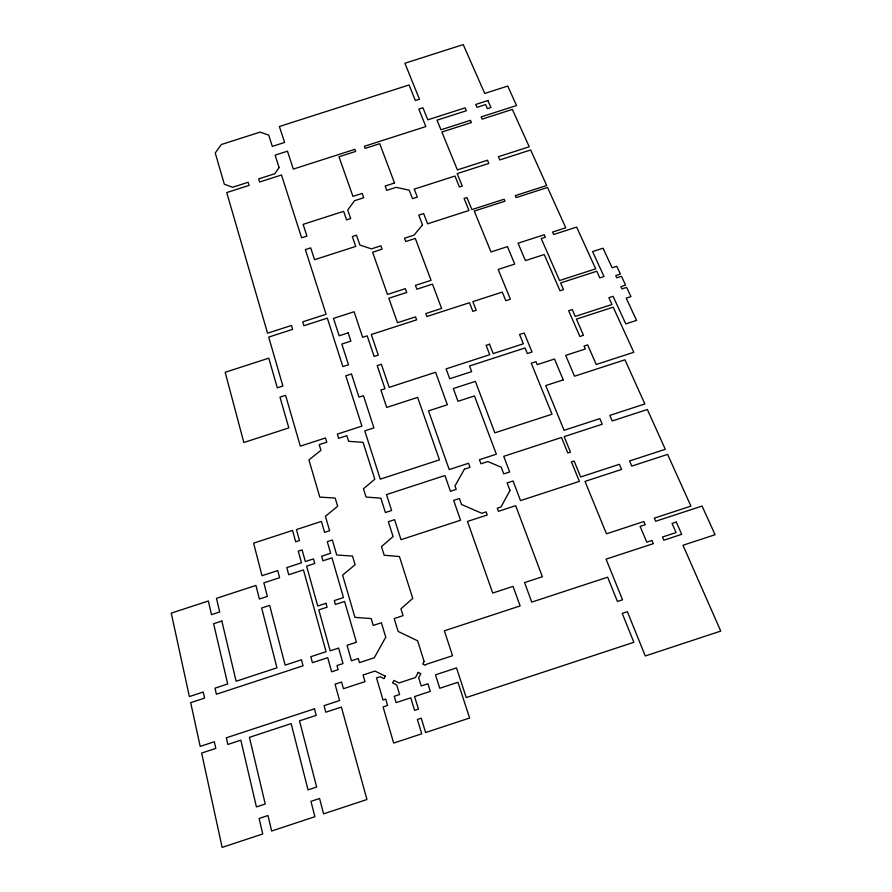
<?xml version="1.0" encoding="UTF-8"?>
<svg xmlns="http://www.w3.org/2000/svg" width="892" height="892" viewBox="0 0 892 892"><rect width="100%" height="100%" fill="white"/><g stroke="black" fill="none" stroke-linecap="round" stroke-linejoin="round"><path stroke-width="1.34" d="M418.225 672.423L415.46 677.541L399.025 682.949L393.941 680.44L392.603 682.893L396.75 684.956L399.627 694.522L394.242 696.295L396.137 702.64L410.766 697.823L414.59 710.366L418.437 709.107L414.59 696.563L430.323 691.378L427.937 683.763L421.214 685.97L418.66 677.742L420.846 673.705L418.225 672.423M424.146 661.507L422.763 664.049L425.373 665.309L425.818 664.484L452.534 655.709L444.383 630.811L520.136 605.924L513.056 586.367L492.718 593.046L467.486 521.441L487.233 514.985L486.107 511.874L481.792 513.29L461.498 504.459L459.402 498.505L453.638 500.39L460.562 520.226L401.01 539.693L394.576 519.679L388.343 521.708L393.071 536.583L381.497 546.584L384.196 555.237L399.426 556.541L412.762 598.398L400.932 608.823L403.061 615.647L394.175 618.569L398.144 631.447L417.612 640.779L424.146 661.507M509.968 490.477L500.981 507.013L497.268 508.228L498.405 511.328L515.688 505.675L542.369 576.745L524.574 582.587L531.743 602.111L607.642 577.18L617.42 601.464L622.527 599.792L606.069 559.15L653.334 543.641L651.974 540.463L646.8 542.158L640.077 526.369L645.228 524.686L643.868 521.519L606.482 533.817L585.007 481.401L621.59 469.437L619.394 464.308L580.647 476.975L574.136 461.03L571.449 461.911L579.376 481.379L520.504 500.624L513.067 480.978L507.135 482.918L509.968 490.477M385.4 676.214L384.051 678.667L380.081 676.705L376.524 677.875L383.014 699.986L385.712 699.105L387.585 705.461L383.081 706.943L393.673 743.069L421.749 733.815L417.367 719.476L421.225 718.205L425.618 732.533L469.616 718.015L457.964 682.28L439.767 688.278L435.497 674.82L456.526 667.907L466.226 697.555L633.866 642.296L622.215 613.373L627.355 611.678L645.295 655.977L720.747 631.079L682.982 545.257L715.094 534.709L702.037 506.054L655.653 521.263L654.304 518.14L690.932 506.132L667.606 454.396L631.77 466.103L629.551 460.986L665.309 449.3L647.358 409.495L612.224 420.957L609.816 415.393L644.871 403.964L624.957 359.81L574.526 376.212L565.684 355.384L585.319 348.995L584.037 346.063L587.672 344.881L596.235 364.493L633.788 352.273L613.205 307.183L576.41 319.124L583.479 335.303L579.867 336.485L568.672 310.717L572.24 309.557L575.24 316.426L611.979 304.507L608.868 297.683L613.105 296.311L625.76 323.896L636.565 320.395L626.217 298.129L630.956 296.601L626.652 287.391L621.936 288.919L620.865 286.611L625.571 285.083L621.468 276.297L616.773 277.813L615.748 275.583L620.419 274.067L616.773 266.262L612.113 267.767L603.037 248.232L592.589 251.611L604.018 276.52L599.825 277.88L596.793 271.235L560.622 282.954L563.532 289.632L559.998 290.781L544.231 254.521L525.444 260.598L518.062 243.204L544.276 234.73L545.358 237.205L541.221 238.543L559.563 280.545L595.7 268.838L576.633 227.092L553.698 234.507L552.605 232.043L565.751 227.794L547.554 187.454L516.1 197.589L515.253 195.627L546.684 185.503L530.651 149.979L499.776 159.913L498.394 156.713L529.224 146.79L512.365 109.415L482.115 119.127L481.145 116.897L516.557 105.535L507.726 86.067L484.735 93.448L463.227 44.6L404.901 63.254L419.474 99.235L415.36 100.551L409.093 84.963L279.386 126.497L284.615 142.452L272.328 146.388L268.715 135.138L260.085 132.116L221.361 144.515L215.251 152.989L224.316 184.198L232.611 187.253L248.154 182.269L249.102 185.391L226.735 192.572L267.555 333.195L291.461 325.468L292.643 329.36L268.693 337.098L282.887 386.024L277.3 387.83L268.782 358.171L225.174 372.287L243.828 442.521L288.818 427.904L279.976 397.141L285.585 395.323L300.336 446.145L325.491 437.972L326.762 442.198L319.225 444.651L320.919 450.337L308.933 459.926L319.804 497.112L335.169 498.026L337.633 506.288L325.402 516.267L329.627 530.74L324.588 532.379L321.41 521.419L296.445 529.569L299.5 540.574L295.698 541.812L292.554 530.439L253.596 543.15L262.014 575.719L277.746 570.579L279.642 577.693L263.854 582.855L267.355 596.402L259.382 599.011L255.926 585.442L216.455 598.342L219.7 611.99L211.515 614.666L208.327 601.007L171.253 613.127L189.372 696.574L203.231 692.025L204.591 698.113L190.698 702.673L200.198 746.403L214.325 741.754L215.808 748.41L201.637 753.071L222.13 847.4L262.739 833.975L259.115 818.466L267.979 815.533L271.647 831.021L314.887 816.726L310.962 801.339L319.592 798.485L323.562 813.861L366.947 799.522L341.391 707.077L325.803 712.206L324.041 705.661L339.584 700.543L335.058 684.197L341.591 682.046L343.442 688.713L364.973 681.633L363.055 674.988L374.986 671.074L385.4 676.214M385.745 637.2L374.272 657.772L359.487 662.633L358.305 658.541L351.481 660.782L347.066 645.306L356.432 642.229L344.613 601.453L335.392 604.475L334.288 600.595L343.487 597.584L331.969 557.846L322.915 560.812L321.611 556.24L330.653 553.285L327.275 541.656L332.337 540.006L336.719 555.002L352.507 556.062L355.105 564.747L342.606 575.139L354.938 617.353L371.183 618.58L373.235 625.437L381.375 622.761L385.745 637.2M464.431 469.159L454.976 485.962L456.202 489.418L450.449 491.291L444.941 475.525L386.504 494.581L391.621 510.503L385.411 512.521L380.839 498.182L366.021 497.034L363.457 488.805L374.796 479.194L363.055 442.332L348.627 441.317L346.865 435.664L338.625 438.34L337.332 434.125L361.918 426.131L345.806 375.8L351.47 373.96L358.963 397.152L363.468 395.691L373.938 427.892L364.783 430.869L380.271 479.149L439.466 459.859L417.623 397.386L386.727 407.432L380.906 390.027L384.965 388.711L377.204 365.62L381.375 364.27L389.18 387.351L435.597 372.276L447.349 404.756L428.528 410.877L449.2 469.56L468.512 463.271L469.995 467.352L464.431 469.159M279.096 167.54L274.825 173.706L258.669 178.891L259.628 182.013L281.493 174.999L301.596 237.796L306.915 236.079L303.124 224.36L343.632 211.326L346.575 219.867L350.701 218.54L347.735 210.01L354.47 200.722L363.735 197.745L362.185 193.408L352.942 196.385L338.982 156.78L355.685 151.428L354.927 149.321L293.323 169.09L287.469 151.194L275.126 155.152L279.096 167.54M422.473 224.895L414.078 235.12L404.5 238.209L405.737 241.542L415.326 238.443L431.059 280.344L415.449 285.395L416.843 289.209L432.486 284.147L441.607 308.431L425.785 313.56L426.878 316.515L469.493 302.723L472.872 311.375L476.228 310.282L472.849 301.63L502.296 292.097L505.809 300.704L510.38 299.233L498.171 269.417L514.74 264.065L507.448 246.627L491.001 251.945L474.265 211.081L504.95 201.191L504.114 199.217L471.89 209.609L466.951 197.533L464.085 198.459L468.969 210.479L427.591 223.814L423.655 213.556L418.749 215.139L422.473 224.895M314.475 708.806L226.323 737.807L227.839 744.452L240.829 740.17L256.417 806.914L265.247 804.004L249.425 737.349L291.149 723.613L308.041 789.877L316.638 787.034L299.522 720.859L316.214 715.362L314.475 708.806M221.84 621.033L213.623 623.72L227.705 683.986L214.994 688.167L216.388 694.244L303.046 665.789L301.451 659.79L285.128 665.142L269.674 605.378L261.668 607.987L276.933 667.829L236.124 681.232L221.84 621.033M326.004 603.304L317.719 606.025L306.614 566.141L314.764 563.476L313.482 558.894L305.343 561.559L302.087 549.885L298.274 551.133L301.496 562.807L286.8 567.613L288.718 574.727L303.458 569.91L326.082 651.706L310.829 656.702L312.445 662.7L327.732 657.683L331.634 671.788L338.124 669.658L336.975 665.543L342.996 663.57L338.625 648.071L330.185 650.837L318.801 609.916L327.096 607.196L326.004 603.304M676.281 522.065L672.066 523.448L676.069 532.557L662.466 537.017L663.849 540.195L681.7 534.33L676.281 522.065M563.242 379.88L545.748 385.578L564.078 430.312L599.859 418.638L602.245 424.213L564.168 436.634L570.49 452.11L567.814 452.98L561.514 437.493L503.735 456.336L509.655 471.968L503.746 473.897L501.226 467.185L487.79 461.543L480.944 463.773L479.45 459.703L496.342 454.195L474.466 395.937L457.997 401.288L453.314 388.544L475.369 381.375L494.848 432.832L552.025 414.211L531.264 363.211L535.969 361.684L537.174 364.65L554.501 359.019L563.242 379.88M348.192 332.872L339.138 335.805L333.508 318.399L354.102 311.732L362.643 337.31L367.192 335.838L374.127 356.454L378.275 355.105L371.306 334.511L416.62 319.838L415.549 316.872L397.464 322.726L388.834 298.262L406.719 292.476L405.336 288.662L387.485 294.427L372.622 252.224L382.111 249.158L380.917 245.813L371.44 248.868L359.911 245.066L356.488 235.198L352.329 236.536L355.741 246.415L314.542 259.695L310.717 247.865L305.376 249.593L326.093 314.274L302.723 321.834L303.916 325.714L327.331 318.143L342.851 366.59L348.493 364.761L341.803 344.056L350.902 341.112L348.192 332.872M489.518 344.234L486.107 345.338L489.753 354.704L446.1 368.875L449.724 378.754L471.678 371.618L469.549 365.976L525.042 347.958L527.328 353.544L532.011 352.028L524.206 332.984L519.557 334.489L523.348 343.788L493.187 353.589L489.518 344.234M394.509 183.016L385.177 186.015L386.771 190.342L396.137 187.331L409.238 190.219L412.461 198.66L417.322 197.099L414.267 189.137L454.953 176.047L459.413 186.985L462.268 186.06L457.172 173.617L488.838 163.426L487.467 160.225L457.395 169.904L441.886 132.049L471.389 122.572L470.441 120.331L440.971 129.797L437.024 120.164L466.349 110.753L465.111 107.854L427.803 119.818L422.931 107.765L418.805 109.092L425.83 126.564L364.371 146.288L365.14 148.384L379.747 143.701L394.509 183.016M487.868 100.551L475.748 104.442L476.997 107.33L485.627 104.565L487.411 108.634L490.935 107.508L487.868 100.551"/></g></svg>
